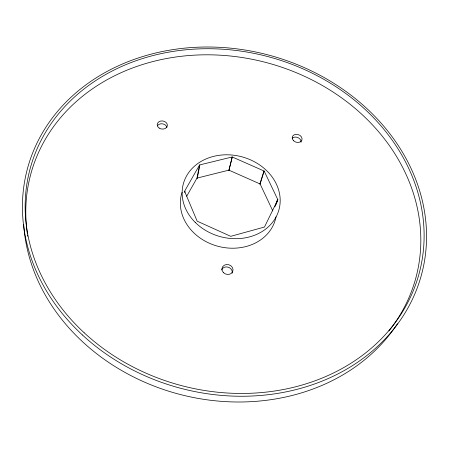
<?xml version="1.0" encoding="UTF-8"?>
<svg xmlns="http://www.w3.org/2000/svg" width="449" height="449" viewBox="0 0 449 449"><rect width="100%" height="100%" fill="white"/><g stroke="black" fill="none" stroke-linecap="round" stroke-linejoin="round"><path stroke-width="0.67" d="M184.752 192.604L184.999 191.252M186.722 196.213L196.971 178.113L199.581 164.951L232.212 156.959L264.158 171.052L277.83 199.693L276.191 204.295M197.234 178.365L199.844 165.204M232.212 156.959L228.889 170.457L232.206 157.279M259.842 184.169L263.889 171.254M272.796 210.929L260.106 183.967L264.158 171.052M274.872 206.888L277.437 199.659M277.83 199.693L264.483 227.031L230.741 236.326L197.156 221.161L184.595 191.218L199.581 164.951M196.971 178.113L228.895 170.143L260.106 183.967M397.444 323.74A200.978 170.76 15 0 1 178.758 394.115A200.978 170.76 15 0 1 23.702 224.393M27.361 233.581A199.407 169.06 15 0 1 267.357 62.849A199.407 169.06 15 0 1 388.896 330.975M27.776 236.275A199.407 169.06 15 0 1 27.563 234.928M276.006 216.845A48.615 40.91 15 0 1 218.259 246.361A48.615 40.91 15 0 1 182.064 192.34M221.565 269.928A5.568 4.911 17.2 0 1 228.159 267.183A5.568 4.911 17.2 0 1 232.206 273.093M157.358 125.849A5.096 4.069 8.2 0 1 162.622 123.868A5.096 4.069 8.2 0 1 166.921 127.404M292.147 138.376A4.995 3.94 18.7 0 1 297.569 137.461A4.995 3.94 18.7 0 1 301.071 141.62M301.066 141.935A4.995 3.94 18.7 0 1 301.032 142.243M82.408 334.971A204.031 172.321 15 0 0 419.955 280.008A204.031 172.321 15 0 0 171.103 49.912A204.031 172.321 15 0 0 82.408 334.971M84.143 332.737A201.427 170.087 15 0 0 417.525 278.986A201.427 170.087 15 0 0 172.236 51.54A201.427 170.087 15 0 0 84.143 332.737M223.321 272.492A5.601 4.928 17.2 0 0 232.745 271.437A5.601 4.928 17.2 0 0 226.425 264.534A5.601 4.928 17.2 0 0 223.321 272.492M293.584 140.739A5.018 3.946 18.7 0 0 301.868 140.088A5.018 3.946 18.7 0 0 295.981 134.33A5.018 3.946 18.7 0 0 293.584 140.739M159.159 128.083A5.124 4.08 8.2 0 0 167.337 125.815A5.124 4.08 8.2 0 0 160.344 121.118A5.124 4.08 8.2 0 0 159.159 128.083M195.236 222.395A49.53 41.353 15 0 0 278.015 212.658A49.53 41.353 15 0 0 220.223 155.169A49.53 41.353 15 0 0 195.236 222.395"/></g></svg>
